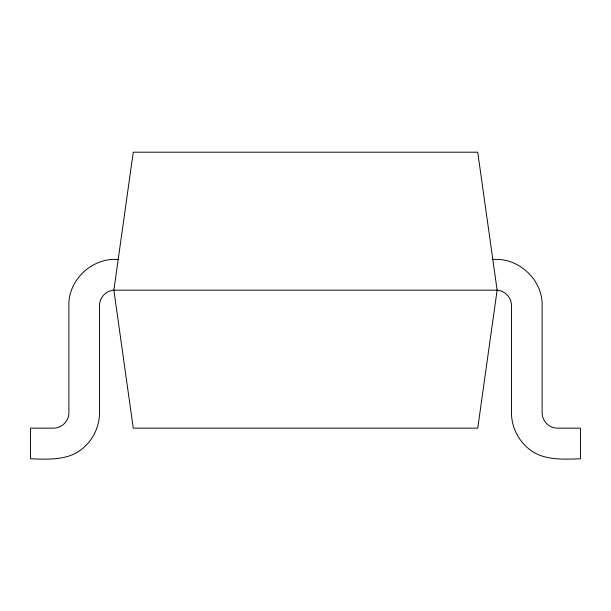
<?xml version="1.0" encoding="UTF-8"?>
<svg xmlns="http://www.w3.org/2000/svg" width="611" height="611" viewBox="0 0 611 611"><rect width="100%" height="100%" fill="white"/><g stroke="black" fill="none" stroke-linecap="round" stroke-linejoin="round"><path stroke-width="0.92" d="M113.875 290.172L133.259 152.2L477.741 152.2L497.125 290.172L477.741 428.143L133.259 428.143L113.875 290.172L497.125 290.172M113.982 290.248C106.108 290.469 99.417 297.664 99.54 305.5L99.54 412.815C99.494 425.989 93.59 438.904 83.661 447.573C69.318 460.824 48.559 459.304 30.55 458.8L30.55 428.143L53.547 428.143C61.742 428.28 69.02 421.01 68.875 412.815L68.875 305.5C68.264 279.426 92.788 257.139 118.618 259.507M492.382 259.507C518.212 257.139 542.736 279.426 542.125 305.5L542.125 412.815C541.98 421.01 549.258 428.28 557.453 428.143L580.45 428.143L580.45 458.8C562.441 459.304 541.682 460.824 527.339 447.573C517.41 438.904 511.506 425.989 511.46 412.815L511.46 305.5C511.583 297.664 504.892 290.469 497.018 290.248"/></g></svg>
